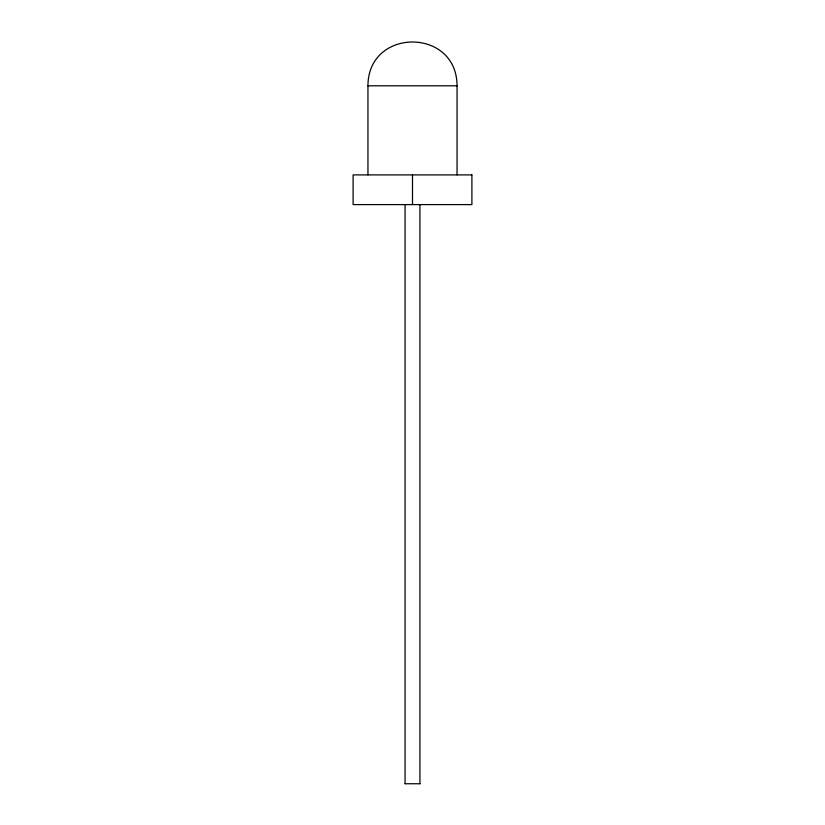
<?xml version="1.0" encoding="UTF-8"?>
<svg xmlns="http://www.w3.org/2000/svg" width="825" height="825" viewBox="0 0 825 825"><rect width="100%" height="100%" fill="white"/><g stroke="black" fill="none" stroke-linecap="round" stroke-linejoin="round"><path stroke-width="1.24" d="M367.95 174.9L367.95 85.8C368.063 27.411 456.937 27.411 457.05 85.8L457.05 174.9M367.95 85.8L457.05 85.8M405.096 783.75L419.904 783.75M419.925 204.6L419.925 783.75M412.5 174.9L412.5 204.6M405.075 204.6L405.075 783.75M471.9 174.9L353.1 174.9L353.1 204.6L471.9 204.6L471.9 174.9"/></g></svg>
